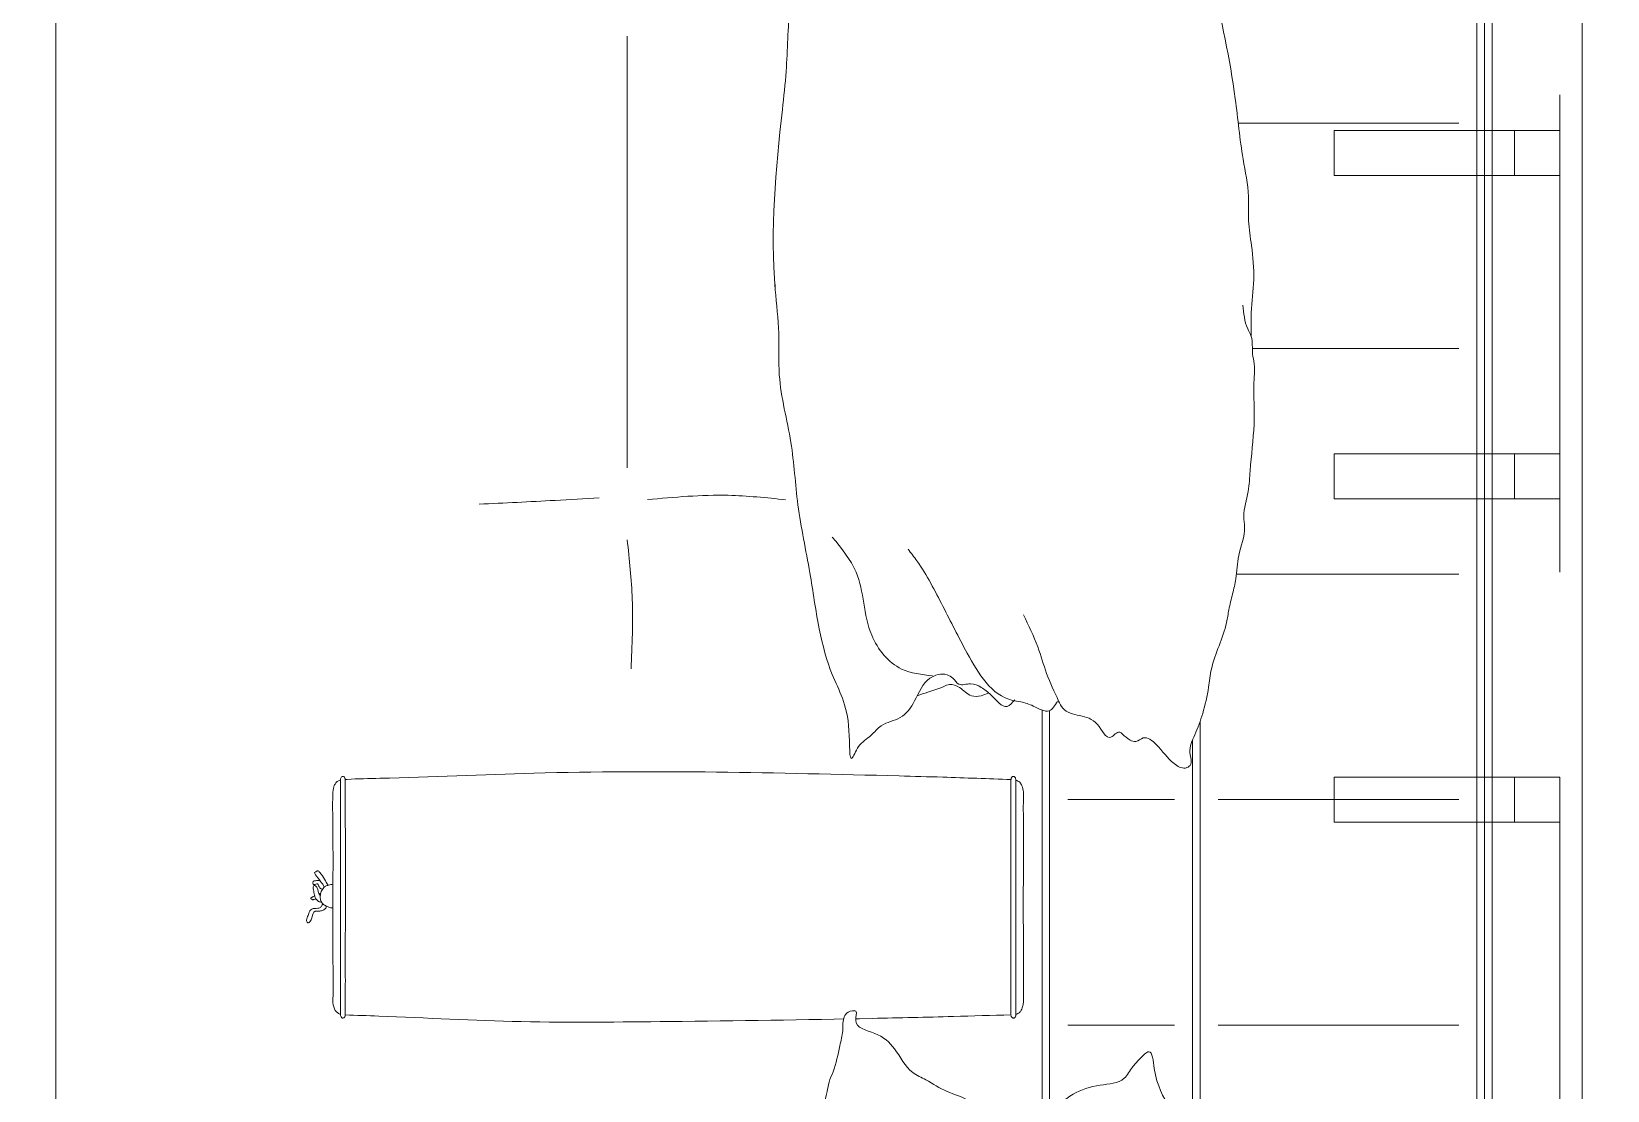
# Model space of a CAD drawing. Header units: centimetres. Extents: x 5488 to 20269, y -31398 to -19684.
# Drawn here: x 11890.9 to 11995.7, y -23801.8 to -23731.3 of the extents above; entities that cross this region are included whole.
import ezdxf

# ---------------------------------------------------------------- set-up
doc = ezdxf.new("R2010")
doc.units = ezdxf.units.CM
doc.set_wipeout_variables(frame=1)
doc.linetypes.add('HIDDEN', pattern=[9.524999999999999, 6.35, -3.175])
for name, color, linetype, lineweight in [('xxx_Auto_FFE_UPHOLSTERY', 67, 'Continuous', 20), ('xxx_Auto_FFE_WOOD', 36, 'Continuous', 0), ('xxx_Auto_Kaplama_Ahşap Tarama', 16, 'Continuous', 5), ('xxx_Auto_Tefris_Tefris', 32, 'Continuous', 15)]:
    doc.layers.add(name, color=color, linetype=linetype, lineweight=lineweight)

# ---------------------------------------------------------------- blocks, each defined once
blk = doc.blocks.new('lf01_sedir baza')
at = {"layer": 'xxx_Auto_FFE_WOOD'}
blk.add_lwpolyline([(3509.825064179525, 1346.786187823665), (3509.825064179525, 1350.786187823665, 0.414213562373095), (3508.825064179525, 1351.786187823665), (3235.825064179525, 1351.786187823665, 0.414213562373095), (3234.825064179525, 1350.786187823665), (3234.825064179525, 1346.786187823665, 0.414213562373095), (3235.825064179525, 1345.786187823665), (3508.825064179525, 1345.786187823665, 0.414213562373095)], format="xyb", close=True, dxfattribs=at)
at = {"layer": 'xxx_Auto_FFE_WOOD', "linetype": 'HIDDEN', "ltscale": 5}
blk.add_lwpolyline([(3234.825007155088, 1350.289649663391), (3509.825064179525, 1350.286187823665)], dxfattribs=at)
for points in [[(3287.825064179525, 1350.286187823665), (3284.825064179525, 1350.286187823665), (3284.825064179525, 1347.286187823665), (3287.825064179525, 1347.286187823665)], [(3309.325064179525, 1350.286187823665), (3306.325064179525, 1350.286187823665), (3306.325064179525, 1347.286187823665), (3309.325064179525, 1347.286187823665)], [(3330.825064179525, 1350.286187823665), (3327.825064179525, 1350.286187823665), (3327.825064179525, 1347.286187823665), (3330.825064179525, 1347.286187823665)], [(3287.825064179525, 1335.286187823665), (3284.825064179525, 1335.286187823665), (3284.825064179525, 1347.286187823665), (3287.825064179525, 1347.286187823665)], [(3309.325064179525, 1335.286187823665), (3306.325064179525, 1335.286187823665), (3306.325064179525, 1347.286187823665), (3309.325064179525, 1347.286187823665)], [(3330.825064179525, 1335.286187823665), (3327.825064179525, 1335.286187823665), (3327.825064179525, 1347.286187823665), (3330.825064179525, 1347.286187823665)]]:
    blk.add_lwpolyline(points, close=True, dxfattribs=at)
at = {"layer": 'xxx_Auto_FFE_WOOD'}
blk.add_lwpolyline([(3526.075064179525, 1344.286187823665), (3526.075064179525, 1126.286187823665, -0.4142135623730945), (3520.075064179525, 1120.286187823665), (3424.575064179525, 1120.286187823665, -0.4142135623730951), (3418.575064179525, 1126.286187823665), (3418.575064179525, 1244.286187823665, 0.4142135623730951), (3412.575064179525, 1250.286187823665), (3224.575064179525, 1250.286187823665, -0.4142135623730945), (3218.575064179525, 1256.286187823665), (3218.575064179525, 1265.286187823665)], format="xyb", dxfattribs=at)
blk = doc.blocks.new('yastık üst')
for points in [[(77.04583581244094, -19.765483619812258), (75.91175012774931, -19.516103863109407), (75.33179819912327, -19.440482232955915), (74.96312488241534, -19.4327168347061), (74.46563936002664, -19.303532199747124), (74.25782436458002, -19.126978668373354), (74.14985511077785, -18.898112296095377), (74.13149080302028, -18.657757446957717), (74.1314908030181, -18.65775744696738), (74.51081876271954, -18.556260042775122), (74.76834639676736, -18.583538971181582), (75.11709956986036, -18.449411517474545), (75.37662801653173, -18.048649015807044), (75.64640912637049, -17.298843773886148), (75.87455576571034, -16.77404007513286), (76.63552889302917, -16.028524908451757), (77.60538401669082, -15.373785343226572), (78.26154970233652, -14.764793777344082), (78.81732400278023, -13.76606319830934), (79.44236594168524, -12.643119629693516), (79.73843719598996, -11.886039276850084), (79.96092230290316, -11.359494656120063), (80.37922346640369, -10.819691012766327), (80.50477871706705, -10.67763604320993), (80.16626969518728, -10.33094036504859), (80.046900903682, -10.061806964961193), (80.03248883848332, -9.766540203973861), (80.11765639376019, -9.43658881235639), (80.27240260207746, -9.00214900599272), (80.37616750135521, -8.649647981756985), (80.59802558190977, -7.417563060557569), (80.7292411564839, -6.958421404465739), (80.7894041447673, -6.456591392490054), (80.72925130612612, -5.984651189049345), (80.60389469537466, -5.618904508372722), (80.10106665857543, -4.74452452532492), (79.61055033744232, -3.9868475377865167), (79.35562086083698, -3.4201724168730294), (79.21206879136653, -2.9624927131949477), (79.04635522398333, -2.0548779286087893), (78.89743465211966, -1.2356013045418734), (78.76560877431562, -0.9238807653199501), (78.561438920829, -0.660696647075099), (78.20021709110175, -0.3872492645447494), (77.93671549851472, -0.21283246086254337), (77.6155215632561, 0.04936082938370134), (77.39635893853541, 0.25664753087518477), (77.2109592819214, 0.4326067952268886), (77.0216108702371, 0.627237810227598), (76.91587171808621, 0.7649064883085259), (76.86423054802668, 0.8833851461059794), (76.90300147362784, 1.0109582392028074), (76.98775470289546, 1.0710780098399368), (77.15855976607278, 1.1334698727803953), (77.36387491232912, 1.1783486426034102), (77.7268222881547, 1.22819158579496), (78.18375509425982, 1.3054832317573357), (78.54238067753217, 1.3835080059320006), (78.88468254780246, 1.4798385499289282), (79.65948946571153, 1.7856069397709007), (81.2712177963067, 2.583557577285575), (83.65312756257401, 3.4965712641471924), (85.72839300104914, 4.142859235891379), (89.1583586602143, 5.052455239940073), (92.8748380071447, 5.9025997514135895), (97.09394731836164, 6.63605935627875), (100.60620522944386, 7.075610040300987), (102.91305513834992, 7.457806877175045), (104.34135942344057, 7.535697240991439), (105.63924856331018, 7.558690771269781), (106.65926840627058, 7.709076895068421), (107.54657475749164, 7.805808839251071), (108.79626254367922, 7.882980762762315), (110.09510010000947, 7.827885131157856), (111.46562590428279, 7.720866808269108), (113.04018281344, 7.715295224307951), (113.70990218212715, 7.811748178043942), (114.56722338592412, 7.8101504382290585), (116.21403422609792, 7.931271503686304), (117.80428372576831, 8.055357499921882), (119.21803063106559, 8.028616244807154), (119.92836087567136, 7.951363747817922), (121.08839491272388, 7.967672275897769), (122.09899101740001, 7.950776944390768), (122.69398966560793, 7.98800358964705), (123.36609432212934, 8.043867838402264), (124.95596557679178, 8.000009320133302), (114.22814353117012, 7.926729086862451), (115.46001438072445, 7.909530886362418), (116.6411013565536, 7.901098873064186), (117.94182439667671, 7.905804442513954), (119.06948595094111, 7.893242205280302), (120.0883738590299, 7.8200410825711515), (121.63459250449161, 7.670739328371525), (122.60028651675569, 7.609218587088449), (123.39103362998641, 7.504540985002194), (124.11438249571295, 7.341317022938455), (124.73396484997009, 7.235152235427563), (125.61960870512549, 7.268581107241673), (126.08349157784848, 7.250983991710655), (126.79946623348721, 7.100040996052911), (127.48581690927699, 6.919897809520336), (128.2655801090035, 6.794542615912405), (129.48015526773733, 6.632493659639437), (130.18033630899532, 6.471724321512383), (131.17419910556148, 6.236303331098114), (131.8389493884693, 6.122733485205316), (132.65136687389435, 5.9225566354810155), (133.226207070623, 5.723190124332035), (133.7105700534605, 5.539039159172717), (134.1295743370688, 5.3664946288666755), (134.7295595728141, 5.1094218459910365), (135.64742235673106, 4.983367264564507), (136.22094487736473, 4.86948785629113), (137.28183891859575, 4.706872656348466), (138.03959658239756, 4.507996954697006), (138.48373637392427, 4.406755631813027), (139.21075850158257, 4.100308095907749), (139.63212617892523, 3.9169465463703546), (140.10596276554128, 3.7198449358869397), (140.55937949118393, 3.633713650647593), (141.08608589628494, 3.7044507427990396), (141.37790780739803, 3.7282960067277884), (141.5583369140852, 3.663554708685794), (141.7062333228169, 3.458115159457151), (141.7476249902678, 3.2638705787014572), (141.70498915780743, 3.01271213561256), (141.61351217343878, 2.824013535889179), (141.42405992683575, 2.574347932837327), (141.18550806330256, 2.3031908629209568), (140.84745207737242, 2.0582092721874687), (140.11844824583687, 1.3327466584481016), (139.8343672617735, 0.9784272532759388), (139.75235354253283, 0.5053825640131606), (139.9443215206739, 0.15600132688135204), (139.86018728960053, -0.36418470044897333), (139.66441942349607, -0.6395363484800924), (139.50729260056227, -0.8184305004445207), (139.35757472502365, -1.025644006246182), (139.5061252885017, -1.3619177973790073), (139.70851365766885, -1.7519052899103968), (139.48549365190294, -2.0499970473038474), (139.25090221954883, -2.190859412226601), (138.9337682640122, -2.438223200091528), (138.68996732314977, -2.658460654674059), (138.54627950162347, -2.7578584518460048), (138.36829259519314, -3.242196536505176), (138.16939196686394, -4.1375480129075015), (138.01977284743901, -4.451389449348881), (137.76852507055025, -4.803905604634252), (137.50082183973558, -4.98397300750004), (137.30575911167801, -5.172599977934553), (137.6488094054339, -5.388196994415864), (137.92436250936072, -5.696132440288437), (137.85494757366166, -6.275787472457509), (137.6898852400621, -6.6272708151727215), (137.44842828030096, -7.198873691313963), (137.3827571902669, -7.424156662354321), (137.3078800834735, -7.796333117590109), (137.26193978438107, -8.058281172501665), (137.46925171892775, -8.245443007895929), (137.61924467142705, -8.406833242224025), (137.62096938897125, -8.734528206232653), (137.46342008952294, -8.997852717071893), (137.22561256994567, -9.257091517859692), (136.76441360280455, -9.763041496735852), (136.94946771438563, -10.340621448267896), (136.9720176031171, -10.61290128984696), (136.77790602961565, -11.17979983935885), (136.39702231003017, -11.667960553140219), (136.2043184232631, -12.069699117388964), (136.35102723753937, -12.800065363399554), (136.5123837628243, -13.225814589601356), (136.80282467263748, -14.11838431840441), (136.93001899555827, -14.497422059260089), (137.6833495857288, -14.912677888566364), (138.35111623643846, -15.571000768229084), (138.68124172660302, -16.369704260673174), (138.90386067253618, -16.850668024404328), (139.23503669286322, -17.235026416370502), (139.72745870648353, -17.761372713977252), (140.169233075786, -18.27731596446276), (140.73828339634068, -18.631118179813328), (141.1114641273104, -18.89076692503994), (141.11146412727138, -18.89076692509613), (140.5690284963903, -18.98541468749444), (140.06833004012006, -18.90199093443387), (139.467102287769, -19.021467852767373), (138.51860622532638, -19.105741300149646), (137.30111853212466, -19.39329306739174), (136.00946811011644, -19.93841689712015), (132.95781576707742, -20.90384031583487), (130.3978924074893, -21.37124780756224), (123.1084859000697, -22.583882644075402), (119.06021523509838, -22.970389307965128), (114.85918109630916, -23.27437913863944), (121.15241490557489, -23.72355362623823), (118.73935862604489, -23.780442254795098), (116.76877231645277, -23.580735112564945), (113.46710326906685, -23.808130217632247), (109.7646807943811, -23.938269298941876), (105.35102604137408, -23.909826392989025), (105.35102604137408, -23.909826392989025), (101.97184746072787, -23.774680625846948), (99.32163137692018, -23.587042101535786), (97.43012617614667, -23.404129892958025), (94.8420088858275, -23.172960219405333), (92.40330453632062, -23.05612269446562), (90.87932370033475, -22.92652153268451), (88.3178901075135, -22.476862053209437), (86.8980899566622, -22.13456402711335), (85.4109740857884, -21.780336893620046), (83.87777124231121, -21.51004721140906), (82.46781109648282, -21.28958496933143), (80.8556686153624, -20.861497398943158), (78.91225568008315, -20.35999591665029), (78.11246402823568, -20.056652620281994)], [(160.79583581244094, -19.765483619812258), (159.66175012774931, -19.516103863109407), (159.08179819912328, -19.440482232955915), (158.71312488241534, -19.4327168347061), (158.21563936002664, -19.303532199747124), (158.00782436458002, -19.126978668373354), (157.89985511077785, -18.898112296095377), (157.88149080302028, -18.657757446957717), (157.8814908030181, -18.65775744696738), (158.26081876271954, -18.556260042775122), (158.51834639676736, -18.583538971181582), (158.86709956986036, -18.449411517474545), (159.12662801653173, -18.048649015807044), (159.3964091263705, -17.298843773886148), (159.62455576571034, -16.77404007513286), (160.38552889302917, -16.028524908451757), (161.3553840166908, -15.373785343226572), (162.01154970233654, -14.764793777344082), (162.56732400278023, -13.76606319830934), (163.19236594168524, -12.643119629693516), (163.48843719598995, -11.886039276850084), (163.71092230290316, -11.359494656120063), (164.1292234664037, -10.819691012766327), (164.25477871706707, -10.67763604320993), (163.91626969518728, -10.33094036504859), (163.796900903682, -10.061806964961193), (163.78248883848332, -9.766540203973861), (163.86765639376017, -9.43658881235639), (164.02240260207748, -9.00214900599272), (164.1261675013552, -8.649647981756985), (164.34802558190975, -7.417563060557569), (164.4792411564839, -6.958421404465739), (164.5394041447673, -6.456591392490054), (164.47925130612612, -5.984651189049345), (164.35389469537466, -5.618904508372722), (163.85106665857543, -4.74452452532492), (163.3605503374423, -3.9868475377865167), (163.10562086083698, -3.4201724168730294), (162.96206879136653, -2.9624927131949477), (162.7963552239833, -2.0548779286087893), (162.64743465211967, -1.2356013045418734), (162.5156087743156, -0.9238807653199501), (162.311438920829, -0.660696647075099), (161.95021709110176, -0.3872492645447494), (161.68671549851473, -0.21283246086254337), (161.3655215632561, 0.04936082938370134), (161.1463589385354, 0.25664753087518477), (160.96095928192142, 0.4326067952268886), (160.77161087023708, 0.627237810227598), (160.6658717180862, 0.7649064883085259), (160.61423054802668, 0.8833851461059794), (160.65300147362782, 1.0109582392028074), (160.73775470289544, 1.0710780098399368), (160.90855976607278, 1.1334698727803953), (161.11387491232912, 1.1783486426034102), (161.4768222881547, 1.22819158579496), (161.93375509425982, 1.3054832317573357), (162.29238067753218, 1.3835080059320006), (162.63468254780247, 1.4798385499289282), (163.40948946571154, 1.7856069397709007), (165.0212177963067, 2.583557577285575), (167.403127562574, 3.4965712641471924), (169.47839300104914, 4.142859235891379), (172.9083586602143, 5.052455239940073), (176.62483800714472, 5.9025997514135895), (180.84394731836164, 6.63605935627875), (184.35620522944387, 7.075610040300987), (186.66305513834993, 7.457806877175045), (188.09135942344057, 7.535697240991439), (189.38924856331016, 7.558690771269781), (190.4092684062706, 7.709076895068421), (191.29657475749164, 7.805808839251071), (192.54626254367923, 7.882980762762315), (193.8451001000095, 7.827885131157856), (195.2156259042828, 7.720866808269108), (196.79018281344, 7.715295224307951), (197.45990218212717, 7.811748178043942), (198.31722338592414, 7.8101504382290585), (199.9640342260979, 7.931271503686304), (201.55428372576833, 8.055357499921882), (202.96803063106557, 8.028616244807154), (203.67836087567136, 7.951363747817922), (204.83839491272388, 7.967672275897769), (205.8489910174, 7.950776944390768), (206.44398966560792, 7.98800358964705), (207.11609432212936, 8.043867838402264), (208.70596557679178, 8.000009320133302), (197.9781435311701, 7.926729086862451), (199.21001438072443, 7.909530886362418), (200.3911013565536, 7.901098873064186), (201.6918243966767, 7.905804442513954), (202.8194859509411, 7.893242205280302), (203.8383738590299, 7.8200410825711515), (205.3845925044916, 7.670739328371525), (206.3502865167557, 7.609218587088449), (207.1410336299864, 7.504540985002194), (207.86438249571296, 7.341317022938455), (208.4839648499701, 7.235152235427563), (209.36960870512547, 7.268581107241673), (209.83349157784846, 7.250983991710655), (210.5494662334872, 7.100040996052911), (211.235816909277, 6.919897809520336), (212.0155801090035, 6.794542615912405), (213.23015526773733, 6.632493659639437), (213.93033630899532, 6.471724321512383), (214.92419910556148, 6.236303331098114), (215.5889493884693, 6.122733485205316), (216.40136687389435, 5.9225566354810155), (216.976207070623, 5.723190124332035), (217.4605700534605, 5.539039159172717), (217.8795743370688, 5.3664946288666755), (218.4795595728141, 5.1094218459910365), (219.39742235673106, 4.983367264564507), (219.97094487736473, 4.86948785629113), (221.03183891859575, 4.706872656348466), (221.78959658239756, 4.507996954697006), (222.23373637392427, 4.406755631813027), (222.96075850158257, 4.100308095907749), (223.38212617892523, 3.9169465463703546), (223.85596276554128, 3.7198449358869397), (224.30937949118393, 3.633713650647593), (224.83608589628494, 3.7044507427990396), (225.12790780739803, 3.7282960067277884), (225.3083369140852, 3.663554708685794), (225.4562333228169, 3.458115159457151), (225.4976249902678, 3.2638705787014572), (225.45498915780743, 3.01271213561256), (225.36351217343878, 2.824013535889179), (225.17405992683575, 2.574347932837327), (224.93550806330256, 2.3031908629209568), (224.59745207737242, 2.0582092721874687), (223.86844824583687, 1.3327466584481016), (223.5843672617735, 0.9784272532759388), (223.50235354253283, 0.5053825640131606), (223.6943215206739, 0.15600132688135204), (223.61018728960053, -0.36418470044897333), (223.41441942349607, -0.6395363484800924), (223.25729260056227, -0.8184305004445207), (223.10757472502365, -1.025644006246182), (223.2561252885017, -1.3619177973790073), (223.45851365766885, -1.7519052899103968), (223.23549365190294, -2.0499970473038474), (223.00090221954883, -2.190859412226601), (222.6837682640122, -2.438223200091528), (222.43996732314977, -2.658460654674059), (222.29627950162347, -2.7578584518460048), (222.11829259519314, -3.242196536505176), (221.91939196686394, -4.1375480129075015), (221.76977284743901, -4.451389449348881), (221.51852507055025, -4.803905604634252), (221.25082183973558, -4.98397300750004), (221.05575911167801, -5.172599977934553), (221.3988094054339, -5.388196994415864), (221.67436250936072, -5.696132440288437), (221.60494757366166, -6.275787472457509), (221.4398852400621, -6.6272708151727215), (221.19842828030096, -7.198873691313963), (221.1327571902669, -7.424156662354321), (221.0578800834735, -7.796333117590109), (221.01193978438107, -8.058281172501665), (221.21925171892775, -8.245443007895929), (221.36924467142705, -8.406833242224025), (221.37096938897125, -8.734528206232653), (221.21342008952294, -8.997852717071893), (220.97561256994567, -9.257091517859692), (220.51441360280455, -9.763041496735852), (220.69946771438563, -10.340621448267896), (220.7220176031171, -10.61290128984696), (220.52790602961565, -11.17979983935885), (220.14702231003017, -11.667960553140219), (219.9543184232631, -12.069699117388964), (220.10102723753937, -12.800065363399554), (220.2623837628243, -13.225814589601356), (220.55282467263748, -14.11838431840441), (220.68001899555827, -14.497422059260089), (221.4333495857288, -14.912677888566364), (222.10111623643846, -15.571000768229084), (222.43124172660302, -16.369704260673174), (222.65386067253618, -16.850668024404328), (222.98503669286322, -17.235026416370502), (223.47745870648353, -17.761372713977252), (223.919233075786, -18.27731596446276), (224.48828339634068, -18.631118179813328), (224.8614641273104, -18.89076692503994), (224.86146412727138, -18.89076692509613), (224.3190284963903, -18.98541468749444), (223.81833004012006, -18.90199093443387), (223.217102287769, -19.021467852767373), (222.26860622532638, -19.105741300149646), (221.05111853212466, -19.39329306739174), (219.75946811011644, -19.93841689712015), (216.70781576707742, -20.90384031583487), (214.1478924074893, -21.37124780756224), (206.8584859000697, -22.583882644075402), (202.81021523509838, -22.970389307965128), (198.60918109630916, -23.27437913863944), (204.9024149055749, -23.72355362623823), (202.4893586260449, -23.780442254795098), (200.51877231645275, -23.580735112564945), (197.21710326906685, -23.808130217632247), (193.5146807943811, -23.938269298941876), (189.1010260413741, -23.909826392989025), (189.1010260413741, -23.909826392989025), (185.72184746072787, -23.774680625846948), (183.07163137692018, -23.587042101535786), (181.18012617614667, -23.404129892958025), (178.5920088858275, -23.172960219405333), (176.1533045363206, -23.05612269446562), (174.62932370033477, -22.92652153268451), (172.0678901075135, -22.476862053209437), (170.6480899566622, -22.13456402711335), (169.1609740857884, -21.780336893620046), (167.6277712423112, -21.51004721140906), (166.21781109648282, -21.28958496933143), (164.6056686153624, -20.861497398943158), (162.66225568008315, -20.35999591665029), (161.86246402823568, -20.056652620281994)]]:
    blk.add_wipeout(points).dxf.layer = 'xxx_Auto_FFE_UPHOLSTERY'
for points in [[(80.5299102403551, -10.69982561352299), (80.08643221935927, -10.19203612829915), (80.35388044523643, -8.739824197340567), (80.51917569900434, -7.744293604799168), (80.78949137075688, -6.447145299074691), (80.24824234516382, -4.964290496047397), (79.69266656313994, -4.131779901636037), (79.08381896430546, -2.332469078819486), (78.62369383035184, -0.7250149859573867), (77.88594796593497, -0.1764892042374413), (77.35783834339418, 0.2932292019249871), (76.86132356645248, 0.914108891851356), (77.97626482169835, 1.269820865387373), (80.58242556753976, 2.256535190494105), (84.87877288747222, 3.889312608065666), (89.3626710409244, 5.102484941824514), (97.22986330178719, 6.65415833842053), (101.2349277306912, 7.174894317426151), (103.7330337945677, 7.531312106792029), (105.3413323654495, 7.537959128078001), (106.9874397617532, 7.73637962495377), (109.2538014099155, 7.879504800663199), (111.4594281790214, 7.721157900288745), (113.0401828134545, 7.715295224312285)], [(110.9479512275338, 7.166940153134419), (112.5188895692336, 7.479895774880788), (113.0401828134545, 7.715295224312285), (114.1938555949982, 7.807038460625336), (114.8440789559518, 7.918129986614076), (115.73318950268, 7.909241437435412), (117.2126015366739, 7.898809576081476), (118.8807905425219, 7.900409057685465), (121.9696182312382, 7.644584293500884), (123.3425634662799, 7.513510560409486), (125.0122652373811, 7.224174534758276), (125.7161578694122, 7.272050191189919), (127.6119792354075, 6.892487313136371), (129.1608820124547, 6.689107448815776), (130.1531637481548, 6.478529958234503), (131.2171183666123, 6.228088884639874), (132.0582342819107, 6.08051231754871), (135.1591894165576, 5.07043898525626), (136.3701255128108, 4.881696796288452), (138.1091329005976, 4.487357782314575), (139.5420898630709, 3.957902371956152), (140.7320325592664, 3.640512888243393), (141.5652243122895, 3.658355871537424), (141.7402762257316, 3.336624251445755), (141.4471735498082, 2.591282669476641), (140.1684954645752, 1.384051912955329), (139.7431118030072, 0.532528891302718), (139.97754108146, 0.04466145072183281), (139.8778375994152, -0.3326062142114097), (139.4777617141535, -0.8511914493319637), (139.3566030393267, -1.029100263693181), (139.6902411751817, -1.611527624687369), (138.8353260913009, -2.516678780912116), (138.2505654901724, -3.692714888153205), (137.760889784764, -4.810771211756219), (137.2834185276606, -5.08989938220293), (135.4504985095737, -5.886894659885002), (133.6798849584065, -6.483415322934889), (131.5512753691928, -7.432292218385555)], [(164.2799102403551, -10.69982561352299), (163.8364322193593, -10.19203612829915), (164.1038804452364, -8.739824197340567), (164.2691756990043, -7.744293604799168), (164.5394913707569, -6.447145299074691), (163.9982423451638, -4.964290496047397), (163.4426665631399, -4.131779901636037), (162.8338189643055, -2.332469078819486), (162.3736938303518, -0.7250149859573867), (161.635947965935, -0.1764892042374413), (161.1078383433942, 0.2932292019249871), (160.6113235664525, 0.914108891851356), (161.7262648216984, 1.269820865387373), (164.3324255675398, 2.256535190494105), (168.6287728874722, 3.889312608065666), (173.1126710409244, 5.102484941824514), (180.9798633017872, 6.65415833842053), (184.9849277306912, 7.174894317426151), (187.4830337945677, 7.531312106792029), (189.0913323654495, 7.537959128078001), (190.7374397617532, 7.73637962495377), (193.0038014099155, 7.879504800663199), (195.2094281790214, 7.721157900288745), (196.7901828134545, 7.715295224312285)], [(137.3057591116813, -5.172599977931895), (137.9313119496273, -5.714491050777724), (137.6190839163337, -6.773575513425385), (137.3411958146171, -7.609081206832343), (137.2413748714935, -8.15428602735301), (134.1091305075061, -11.16624288376443), (130.9803038143054, -12.78714104114442), (127.9626414038594, -14.51610408139459), (127.1801583633769, -15.10030125146841)], [(158.7131248824189, -19.43271683470266), (157.9791685821674, -19.08369268264687), (157.9172373139027, -18.5835906850516), (158.5086880291783, -18.5835906850516), (159.3876998562937, -17.32089052792617), (160.4155823464971, -16.0059123905794), (161.9887627609623, -14.79495404622321), (162.4806372947296, -13.92601932353318), (163.2551127902589, -12.50356004996138), (163.893730884447, -11.06794354098201), (165.9660827474945, -9.845566207442971), (168.6099684866531, -7.58602299991071), (171.0617790354681, -5.642112387713496)], [(137.1998610153296, -8.006755159800377), (137.6373208881614, -8.50409727628903), (136.8905196008436, -9.583865471664467), (136.3752312389279, -10.24434909585943), (136.1332909637713, -10.95110620032938), (136.166878194992, -11.72787921330746), (135.7690984210822, -12.12420096915957), (135.5389350961959, -12.50838780308732), (135.7690984210822, -13.65727998329567), (137.2714217693519, -14.66592734400001), (138.3854674317972, -15.62850539754254), (138.9256204703324, -16.88359417644097), (139.5727577312045, -17.57172360222648), (140.3157757461577, -18.39224563504831), (141.0957347245985, -18.83133975590681), (139.2459382165689, -19.03283541918063), (135.5303350985705, -20.1466885889331), (132.4749881400494, -21.00592308601881), (128.7633471724585, -21.63150671091535), (124.2294402255811, -22.42484576453171), (120.0828257924968, -22.89589589420029), (115.5899984382431, -23.66192053909799), (112.8206554436911, -23.6945139271902), (109.9285865682214, -23.93653891619761), (97.943537635756, -23.45777483452912), (95.39531747170076, -23.20873959589517), (91.08540232560517, -22.94999450117029), (87.89437743330018, -22.37932288539923), (84.68667480854674, -21.63750456835078), (81.69809485288897, -21.11765740572446), (79.49738926302598, -20.47883347675997), (78.87863193383419, -20.35050441940439), (78.20644517523942, -20.09191871861731), (76.45780920815923, -19.63737042510002), (75.46599654234706, -19.44960451747102), (74.96312488241892, -19.43271683470266)], [(220.9498610153296, -8.006755159800377), (221.3873208881614, -8.50409727628903), (220.6405196008436, -9.583865471664467), (220.1252312389279, -10.24434909585943), (219.8832909637713, -10.95110620032938), (219.916878194992, -11.72787921330746), (219.5190984210822, -12.12420096915957), (219.2889350961959, -12.50838780308732), (219.5190984210822, -13.65727998329567), (221.0214217693519, -14.66592734400001), (222.1354674317972, -15.62850539754254), (222.6756204703324, -16.88359417644097), (223.3227577312045, -17.57172360222648), (224.0657757461577, -18.39224563504831), (224.8457347245985, -18.83133975590681), (222.9959382165689, -19.03283541918063), (219.2803350985705, -20.1466885889331), (216.2249881400494, -21.00592308601881), (212.5133471724585, -21.63150671091535), (207.9794402255811, -22.42484576453171), (203.8328257924968, -22.89589589420029), (199.3399984382431, -23.66192053909799), (196.5706554436911, -23.6945139271902), (193.6785865682214, -23.93653891619761), (181.693537635756, -23.45777483452912), (179.1453174717008, -23.20873959589517), (174.8354023256052, -22.94999450117029), (171.6443774333002, -22.37932288539923), (168.4366748085467, -21.63750456835078), (165.448094852889, -21.11765740572446), (163.247389263026, -20.47883347675997), (162.6286319338342, -20.35050441940439), (161.9564451752394, -20.09191871861731), (160.2078092081592, -19.63737042510002), (159.2159965423471, -19.44960451747102), (158.7131248824189, -19.43271683470266)], [(136.9300189955593, -14.49742205925941), (136.6923371246794, -13.78093922829066), (136.3225883403138, -12.73449228505888), (136.1837609354534, -12.34460696367387), (136.3858376350363, -11.68453336433959), (136.9300189955593, -10.88830103778855), (136.9300189955593, -10.24553988755906), (136.7644136028066, -9.76304149673524)], [(126.3774822350679, -20.14231329025097), (128.7101312024115, -18.56101005328128), (132.9049048247452, -17.51910429405325), (135.1560791180254, -15.53116124038752), (135.6066628894478, -13.4799465490596)]]:
    blk.add_spline(points, degree=3)
blk = doc.blocks.new('mimder plan')
blk.add_line((-140.0167974049709, -62), (-111.3251502953044, -62))
for points in [[(-196, -10.5), (-196, -95, 0.4142135623730951), (-191, -100), (-5.99997067260756, -100, -0.4142135623730951), (2.932739243988181e-05, -106), (2.932739243988181e-05, -224.0000000000036, 0.4142135623731054), (6.00002932739244, -230.0000000000036), (97.00005865478215, -230.0000000000036, 0.4142135623730951), (103.0000586547822, -224.0000000000036), (103.0000586547822, -10.5, 0.4142135623730951), (97.00005865478215, -4.5), (-190, -4.5, 0.414213562373095)], [(97.00002932738698, -5.5, -0.4142135623729428), (100.500029327387, -9), (100.5000293273943, -20.4142135623697, -0.414213562373095), (97.00002932739426, -23.9142135623697), (-189.4999999999909, -23.9142135623697, -0.414213562373095), (-192.9999999999891, -20.41421356237333), (-192.9999999999982, -9, -0.4142135623732472), (-189.4999999999982, -5.5)]]:
    blk.add_lwpolyline(points, format="xyb", close=True)
for points in [[(97.00005865478306, -24.4142135623697), (-189.4999999999909, -24.4142135623697, -0.4142135623729902), (-193.4999999999909, -20.41421356237333), (-193.4999999999982, -9, -0.4142135623732038), (-189.4999999999982, -5), (97.00002932738698, -5), (101.000029327387, -9)], [(101.000029327387, -9), (101.0000293273943, -30.4142135623697, -0.4142135623732038), (97.00002932739426, -34.4142135623697), (-173.5, -34.4142135623697)], [(100.5000293273906, -22.3507052354762), (100.5000293273943, -30.4142135623697, -0.414213562373095), (97.00002932739426, -33.9142135623697), (-173.5, -33.9142135623697)]]:
    blk.add_lwpolyline(points, format="xyb")
for points in [[(-134.2499999999964, -6.707106781221228), (-134.2499999999964, -22.70710678122123)], [(-119.2499999999964, -6.707106781221228), (-119.2499999999964, -22.70710678122123)], [(-104.2499999999964, -6.707106781221228), (-104.2499999999964, -22.70710678122123)], [(-89.24999999999636, -6.707106781221228), (-89.24999999999636, -22.70710678122123)], [(-74.24999999999636, -6.707106781221228), (-74.24999999999636, -22.70710678122123)], [(-134.2499999999891, -25.62132034359092), (-134.2499999999891, -32.70710678121395)], [(-119.2499999999891, -25.62132034359092), (-119.2499999999891, -32.70710678121395)], [(-104.2499999999891, -25.62132034359092), (-104.2499999999891, -32.70710678121395)], [(-89.24999999998909, -25.62132034359092), (-89.24999999998909, -32.70710678121395)], [(-74.24999999998909, -25.62132034359092), (-74.24999999998909, -32.70710678121395)]]:
    blk.add_lwpolyline(points)
for points in [[(-90.57892262501446, -36.48853750923445), (-90.74034449088504, -41.02267320532701), (-90.82255341316886, -43.91764566550046), (-91.0038323497447, -68.20856276118138), (-90.66810410869766, -78.45352208227632), (-90.58703161199992, -80.63318948953383), (-90.57863405160424, -80.7507268126792)], [(-90.61770753731071, -36.16829305965803), (-90.54150371145988, -36.16013036361255), (-90.31211340564732, -36.16172122945864), (-89.76425516296513, -36.16172122945864), (-89.22085014170625, -36.16500714455833), (-85.90130435799801, -36.16172122945864), (-85.30198014460439, -36.16172122945864), (-82.67041008018168, -36.16172122945864), (-81.44922586699067, -36.16172122945864), (-80.21084544820951, -36.16172122945864), (-79.18044698551785, -36.16172122945864), (-78.63348909066735, -36.16172122945864), (-77.45985785702214, -36.16172122945864), (-76.84960786351621, -36.16172122945864), (-76.40759435950713, -36.16172122945864), (-75.42863491450407, -36.16172122945864), (-75.07773096133133, -36.1614230319683), (-74.96493930709948, -36.16172122945864), (-74.91213205727581, -36.16635321979265), (-74.84112321168323, -36.1825317509647), (-74.78090246294778, -36.21499036810565), (-74.74297616646254, -36.2532940736055), (-74.72530383392768, -36.28220525146753), (-74.71873045803659, -36.32601768697714), (-74.72530383392768, -36.36763957096264), (-74.74940664008136, -36.40707072779333), (-74.78915184382822, -36.44342237349338), (-74.86553747889957, -36.47607520833844), (-74.95537455742306, -36.49031414449564), (-75.04670469478151, -36.49031414449564), (-75.19073347208177, -36.49031414449564), (-75.47660982349407, -36.49031414449564), (-75.7311516110858, -36.49031414449564), (-76.09600986945952, -36.49031414449564), (-76.57636784647366, -36.49031414449564), (-76.91955666045396, -36.49031414449564), (-79.74727078573233, -36.49585066608779), (-81.0672917935517, -36.49031414449564), (-82.5838908484111, -36.49031414449564), (-83.93189368723506, -36.49031414449564), (-84.75705903889866, -36.49031414449564), (-86.7799246026334, -36.49031414449564), (-89.83546746252068, -36.49031414449564), (-90.30769704724844, -36.49031414449564), (-90.54505511573007, -36.49031414449564), (-90.56405322397586, -36.48948958284018), (-90.61770753731071, -36.48374231429625), (-90.67467747964838, -36.46840810238064), (-90.72874248315202, -36.44279846771678), (-90.76232334729866, -36.40707072779333), (-90.78642615345052, -36.36763957096264), (-90.79519074021664, -36.32601768697714), (-90.78642615345052, -36.28220525146753), (-90.76232334729866, -36.24277409463684), (-90.72507378936461, -36.20991476800918), (-90.67467747964838, -36.18362744721526), (-90.61770753731071, -36.16829305965803)], [(-90.54211294436936, -36.16172122945864), (-90.40078382232787, -35.89884679204988), (-90.17071309883067, -35.76302820684577), (-89.75439484239723, -35.66225967543141), (-89.19094882336321, -35.65973623895115), (-87.80646331583739, -35.65130656655674), (-84.98270819210484, -35.65616139901977), (-78.24368383233195, -35.65313118230551), (-76.67652217679824, -35.65678312099408), (-75.9578252918709, -35.66225967543141), (-75.75733514498097, -35.66225967543141), (-75.46372123162291, -35.71483466829523), (-75.18544528091843, -35.83889849019033), (-75.0408294709323, -35.98647148742748), (-74.98605073946783, -36.08943074599665), (-74.96329638272618, -36.16829305965803)], [(-74.93281170736009, -36.48847669404131), (-74.82346928872175, -40.31639296934736), (-74.69271607558949, -45.70523144180697), (-74.488191319424, -59.19057843385235), (-74.48461206341926, -69.05110494797918), (-74.84610684047766, -78.52675781017388), (-74.92469850374619, -80.74929232068462)], [(-109.2003396895398, -60.65776822118278), (-109.4863734770424, -55.28905060324905), (-109.1903576590721, -51.47055564969924)], [(-106.526649210884, -62), (-102.5750977692351, -61.66377816653403), (-97.9509307482349, -61.74782887251058)], [(-109.3182257809694, -63.86270735669677), (-109.1500656873668, -66.80464364716318), (-108.8978379444943, -71.84797114919274)], [(-75.1051694641119, -80.74829657807277), (-75.00792089816423, -80.74710168134334), (-74.90826493565328, -80.7514829600259), (-74.84957814685731, -80.76515479597947), (-74.77327551019516, -80.80709903605748), (-74.73954085908917, -80.84429471661133), (-74.71873045803659, -80.90920758734137), (-74.72530383392768, -80.95302002285098), (-74.74940664008136, -80.99245117967803), (-74.8019941606708, -81.02531050630932), (-74.88351558064642, -81.06589084715961), (-74.91702952241758, -81.06912294181893), (-75.1051694641119, -81.07230932376842), (-75.39265662304751, -81.07350422049785), (-75.81706202500754, -81.071972225036), (-83.04085349816341, -81.07609580103599), (-84.60629033202895, -81.07350422049785), (-86.7196535300518, -81.06912294181893), (-90.29341757027396, -81.07350422049785), (-90.48185644245314, -81.07131358116021), (-90.57169339261054, -81.06912294181893), (-90.63870433649572, -81.06266396342835), (-90.72507378936461, -81.02531050630932), (-90.78642615345052, -80.95302002285098), (-90.78642615345052, -80.86758587899385), (-90.73175476981669, -80.80118895591295), (-90.67467747964838, -80.76900789909996), (-90.61770753731071, -80.7514829600259), (-90.5787831741236, -80.74866615853898), (-90.4205042067315, -80.74929232068462), (-90.19700711585938, -80.74710168134334), (-89.83546746252068, -80.74710168134334), (-84.55268831369722, -80.73262571127998), (-80.3193895915665, -80.74710168134334), (-78.85452417011948, -80.7514829600259), (-76.6710441496125, -80.74710168134334), (-75.33334777885284, -80.7514829600259), (-75.1051694641119, -80.74829657807277)], [(-74.96496602029401, -81.07350422049785), (-75.05507182815018, -81.24875378689467), (-75.45605212193004, -81.52039078166126), (-76.02610975755124, -81.5675531322122), (-76.77287363808318, -81.55615013643546), (-78.93231010229829, -81.57515615040757), (-86.05463989951932, -81.56639368087053), (-88.18589645816974, -81.58556197570579), (-89.60539686739321, -81.57515615040757), (-90.11486889497428, -81.5036342877138), (-90.32187566230823, -81.40024121001261), (-90.47090051644773, -81.24875378689467), (-90.52940411282361, -81.13482730011674), (-90.54800425638132, -81.06912294181893), (-90.54513219004912, -81.0657944991508)], [(-83.62545454371866, -81.57946597335831), (-83.55664055232228, -81.856159740375), (-83.4852649056902, -82.06224786452367), (-83.27908812880378, -82.2738525399327), (-82.97215710442288, -82.38951766059836), (-82.70022699927176, -82.41057647016714), (-82.46781148373702, -82.3482708862357), (-82.2777602927581, -82.18687585425141), (-82.13356076556556, -81.95432862826783), (-82.05659045629545, -81.72212752946871), (-82.04441695732748, -81.57971628373343)], [(-83.54795485373506, -81.88968315788952), (-83.95188830788175, -82.12967569639295), (-84.39840439984073, -82.44303553563441), (-84.50856076798482, -82.60120081401692), (-84.47941723044096, -82.65628732697223), (-84.4314963413326, -82.75804684434843), (-84.43142605461799, -82.75827806528832), (-84.16269683057726, -82.65769871506564), (-83.70899743044902, -82.32167028701588), (-83.51807620324325, -82.19056731875753), (-83.4228901658098, -82.15367383763441)], [(-83.8610569083121, -82.43845834348758), (-83.87616239371528, -82.61902702102816), (-83.85541524955079, -82.73012705676229), (-83.84179498364028, -82.82320248227188), (-83.71089793008105, -82.90854608227892), (-83.62941392258836, -82.89144569842756), (-83.59169957739869, -82.84025644961002), (-83.62941392258836, -82.6966912802236), (-83.63669918045161, -82.60390585003188), (-83.52148127203873, -82.52014562031036), (-83.34370518119795, -82.3998095547613), (-83.28518556743984, -82.32238280618185)], [(-82.41571916153225, -82.31666891848727), (-82.47533430173462, -82.52354985880811), (-82.65676461570365, -82.70329255308752), (-82.98414002553181, -82.81380593483482), (-83.3215326576701, -82.88052045107179), (-83.45219991109298, -82.88405702856835), (-83.52958290293827, -82.83898900585336), (-83.55357070415084, -82.79556453491386), (-83.45895135018327, -82.69004308681542), (-83.41259836239806, -82.64396509033395), (-83.18746810472476, -82.56194656284788), (-82.94046316605636, -82.46922402358905), (-82.8212586684258, -82.40048912458224)], [(-83.04445536370076, -82.36782549784039), (-83.01753387316967, -82.39735804909651), (-82.99006011916026, -82.49002769926665)], [(-82.84531468332534, -82.77650801280834), (-82.79683583256156, -82.87735371050076), (-82.75760301353876, -82.9473503664558), (-82.71123407587038, -83.00798167021276), (-82.67488698564011, -83.05073264253588), (-82.62547393957175, -82.98375612007294), (-82.59078978883554, -82.93197994727234), (-82.6027471059715, -82.85217813691997), (-82.61470442310565, -82.77237632656761), (-82.63099078906089, -82.68729070563131)], [(-82.32373280466163, -82.24732305347425), (-82.18265706169586, -82.31414927815786), (-82.05104732773361, -82.44208551854172), (-82.02025407122892, -82.58555625741428), (-82.00424747097713, -82.77134713714986), (-81.99702772561977, -82.88020033632347), (-81.9638435741781, -82.98261196081876), (-81.67393573786467, -83.17666333405941), (-81.39126065959681, -83.27948061918505), (-81.22685104584889, -83.32649453296472), (-81.1458333619521, -83.3113360082134), (-81.04764247104868, -83.24018773139687), (-81.17333232044803, -83.0667246646517), (-81.44631350879536, -82.95831101616204), (-81.81889979099469, -82.7504003060385), (-81.81889979099469, -82.58555625741428), (-81.82613322150792, -82.44084932642727), (-81.89948231981361, -82.23086405698268), (-82.02718945470224, -82.04227164008626), (-82.15262103735404, -81.99324034147867)]]:
    blk.add_spline(points, degree=3)
blk.add_blockref('yastık üst', (-233.0886649423446, -28.22640176389905))
blk = doc.blocks.new('A$Caa46bac8')
blk.add_blockref('lf01_sedir baza', (-3524.317704866644, -1348.528828510785))
at = {"layer": 'xxx_Auto_FFE_UPHOLSTERY'}
blk.add_blockref('mimder plan', (-105.7426700145106, 1.757359312879998), dxfattribs=at)

msp = doc.modelspace()

# ---------------------------------------------------------------- block references
at = {"layer": 'xxx_Auto_Tefris_Tefris', "rotation": 270}
msp.add_blockref('A$Caa46bac8', (11990.7620296915, -23977.41153254534), dxfattribs=at)

# ---------------------------------------------------------------- next in the draw order: hatches: boundary and pattern name
at = {"layer": 'xxx_Auto_Kaplama_Ahşap Tarama'}
h = msp.add_hatch(dxfattribs=at)
h.set_pattern_fill('AR-CONC', color=256, scale=0.5)
h.set_pattern_definition([(49.99999999999999, (809.5311465491541, -3617.590723406778), (91.092334498002, -7.969542769451543), [9.525, -104.775]), (355, (809.5311465491541, -3617.590723406778), (-17.62171071248467, 95.52842261951757), [7.62, -83.820292085]), (100.4514447, (817.1221500491538, -3618.25485015678), (73.47062354517664, 87.55887595609755), [8.095004399999997, -89.04512229999997]), (46.18420000000001, (809.5311465491541, -3592.190723406777), (135.539520446065, -21.02116396636357), [14.2875, -157.1625]), (96.63555760999994, (820.8260965491545, -3593.94247340678), (118.7020670257515, 123.7130622988608), [12.14251157, -133.56780408]), (351.1841511700001, (809.5311465491541, -3592.190723406777), (118.7020670324885, 123.7130622927663), [11.429983535, -125.72986596]), (21, (822.2311465491539, -3598.540723406779), (75.80719563456624, -51.1325990935438), [9.525, -104.775]), (326.0000000000001, (822.2311465491539, -3598.540723406779), (30.90101417382354, 92.09398306115963), [7.62, -83.82]), (71.45144499999999, (828.5484128491544, -3602.801773356779), (106.7082096393581, 40.96138444295262), [8.0950044, -89.04496879999999]), (37.50000000000001, (809.5311465491541, -3617.590723406778), (1.544301625295908, 42.27751943657655), [0, -82.804, 0, -85.09, 0, -84.1375]), (7.499999999999999, (809.5311465491541, -3617.590723406778), (33.40983125515287, 50.09028740905975), [0, -48.514, 0, -80.899, 0, -32.0675]), (327.5, (781.2101465491542, -3617.590723406778), (67.7952975834357, -2.864371996336722), [0, -31.75, 0, -99.06, 0, -131.445]), (317.5, (768.5101465491543, -3617.590723406778), (74.06459069300902, 12.71324551666651), [0, -41.275, 0, -65.786, 0, -93.345])])
edge = h.paths.add_edge_path()
edge.add_line((9312.934239034274, -27555.318573272), (9330.626290762004, -27555.318573272))
edge.add_arc((9330.626290762002, -27548.31857327201), 6.999999999996362, 270.0000000000148, 349.5592448212793)
edge.add_arc((-12655703.85192648, 2009176.563850346), 12827763.87852466, 350.8642093146535, 350.8644691225534)
edge.add_line((9346.745801669727, -27492.15741189267), (9332.44991226789, -27492.15744410318))
edge.add_line((9332.44991226789, -27492.15744410318), (9332.449455501846, -27061.10236461796))
edge.add_line((9332.449455501846, -27061.10236461796), (9346.746142236898, -27061.10234946853))
edge.add_arc((-12660642.42867646, -2064524.00734829), 12832765.90526256, 9.135530923292796, 9.135790639500211)
edge.add_arc((9330.626290762002, -27004.9390702985), 6.999999999999829, 10.44075517872073, 89.9999999999851)
edge.add_line((9330.626290762004, -26997.9390702985), (9312.934239034272, -26997.9390702985))
edge.add_arc((9312.934239034274, -27004.9390702985), 7, 90.0000000000149, 170.4864106854212)
edge.add_arc((10864.46380279621, -27276.62882178525), 1582.137683424508, 170.0694418627802, 189.93055813722)
edge.add_arc((9312.934239034275, -27548.318573272), 7.000000000000069, 189.5135893145788, 269.9999999999852)

doc.saveas('drawing.dxf')
